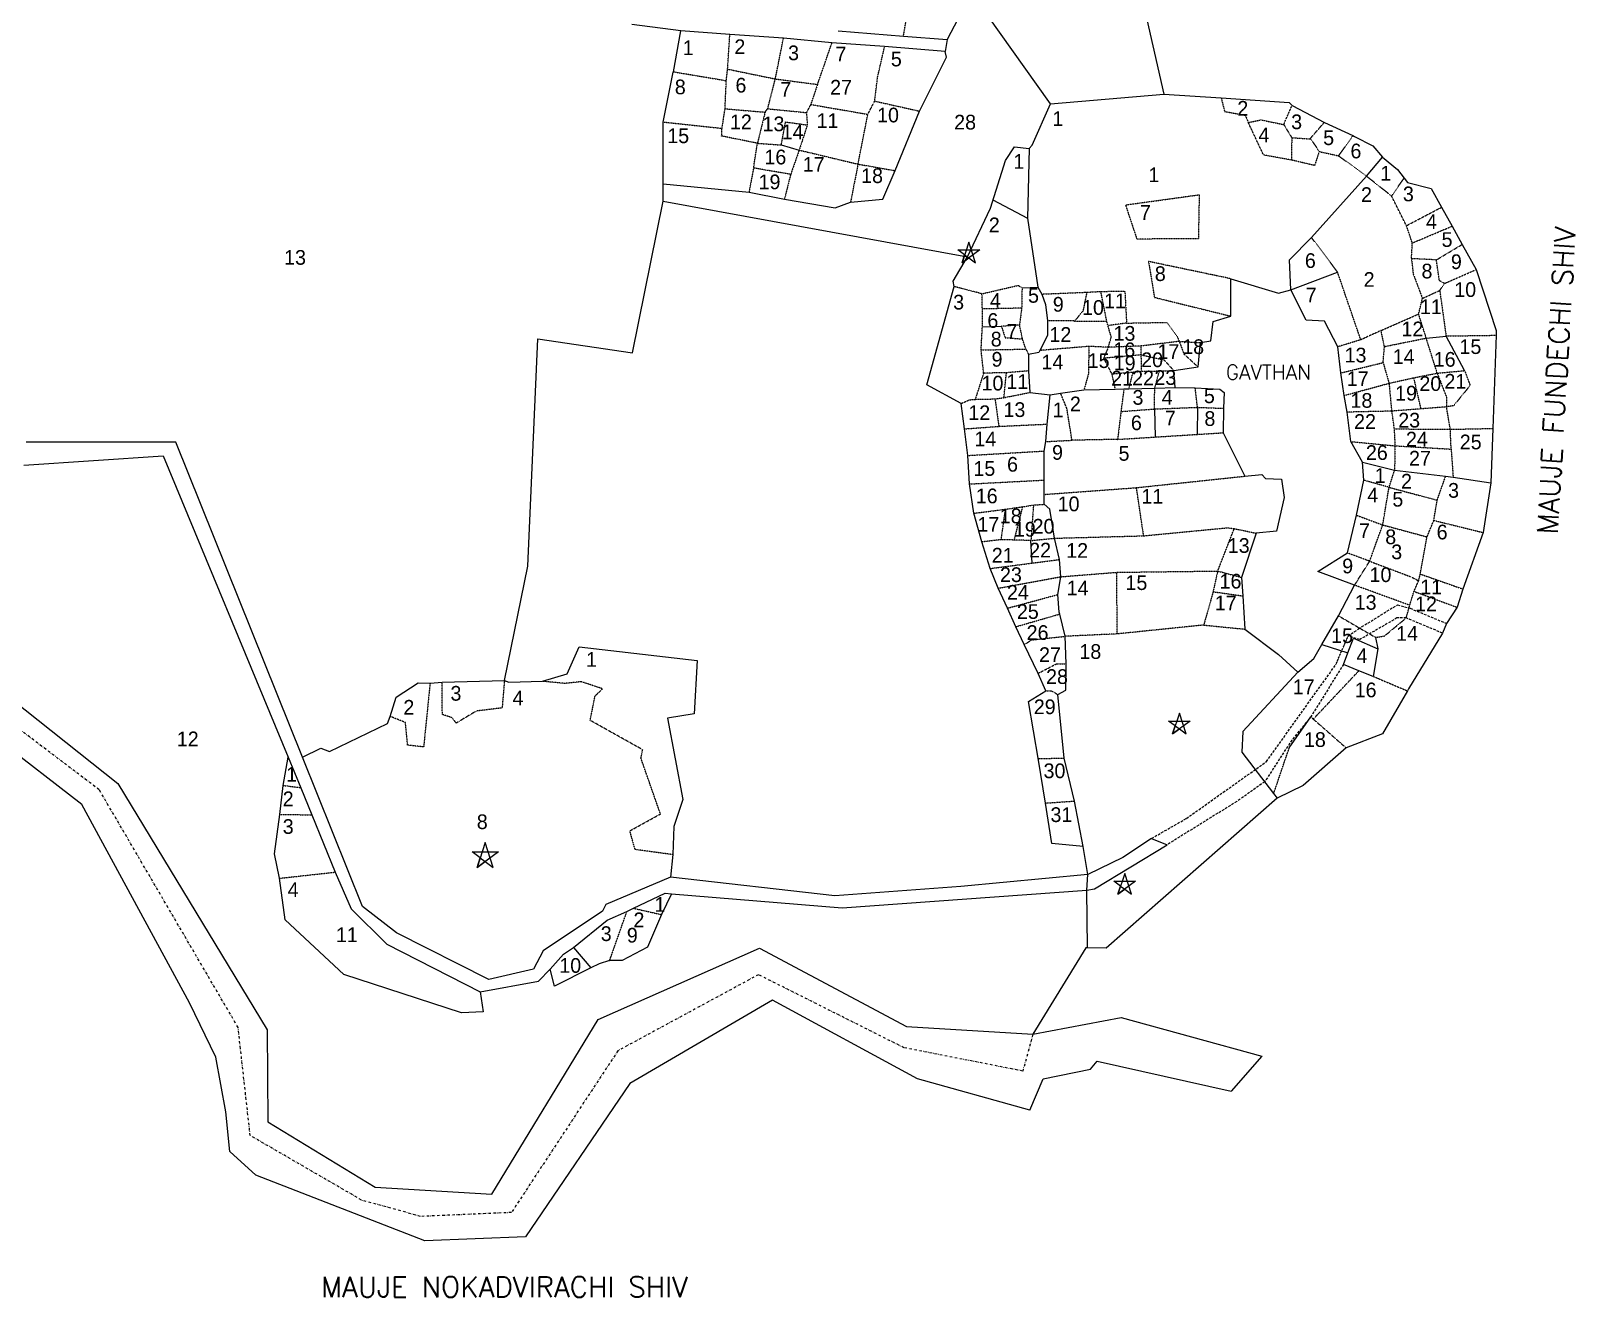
# Model space of a CAD drawing. Header units: feet. Extents: x 283434 to 284994, y 2089956 to 2091194.
# Drawn here: x 284062 to 284994, y 2089956 to 2090720 of the extents above; entities that cross this region are included whole.
import ezdxf
from ezdxf.enums import TextEntityAlignment as Align

# ---------------------------------------------------------------- set-up
doc = ezdxf.new("R2010")
doc.units = ezdxf.units.FT
doc.header["$LTSCALE"] = 0.3
doc.header["$MEASUREMENT"] = 0
doc.linetypes.add('DASHDOT', pattern=[1, 0.5, -0.25, 0, -0.25])
doc.linetypes.add('DASHED', pattern=[0.75, 0.5, -0.25])
for name, color, linetype in [('LINE_CARTTRACK', 2, 'DASHED'), ('LINE_FOOTPATH', 1, 'DASHED'), ('OFF', 1, 'Continuous'), ('POLY_PARCEL', 6, 'Continuous'), ('POLY_ROAD', 30, 'Continuous'), ('POLY_SUBPARCEL', 6, 'DASHED'), ('POLY_WATER', 4, 'Continuous'), ('TEXT_MAPIN', 7, 'Continuous'), ('TEXT_MAPOUT', 7, 'Continuous'), ('TEXT_PARCEL', 7, 'Continuous'), ('V_BOUND_LINE', 7, 'Continuous'), ('V_BOUND_STREAM_LINE', 7, 'DASHDOT')]:
    doc.layers.add(name, color=color, linetype=linetype)
doc.styles.get("Standard").update_dxf_attribs({"font": 'simplex.shx'})
doc.styles.add('TEXT_MAP', font='')
doc.styles.get('TEXT_MAP').set_extended_font_data('Kruti Dev 050')

msp = doc.modelspace()

# ---------------------------------------------------------------- linework, layer by layer
for points in [[(284628.18, 2090592.67), (284624.11, 2090580.16), (284628.18, 2090583.11), (284632.24, 2090580.16)], [(284621.61, 2090587.89), (284634.76, 2090587.89), (284624.11, 2090580.16), (284625.66, 2090584.94)], [(284748.71, 2090303.63), (284761.86, 2090303.63), (284751.21, 2090295.89), (284752.76, 2090300.68)], [(284755.28, 2090308.41), (284751.21, 2090295.9), (284755.28, 2090298.85), (284759.35, 2090295.9)], [(284336.33, 2090230.43), (284331.42, 2090215.33), (284336.33, 2090218.89), (284341.23, 2090215.33)], [(284328.39, 2090224.65), (284344.27, 2090224.66), (284331.41, 2090215.32), (284333.29, 2090221.1)], [(284722.26, 2090211.71), (284718.19, 2090199.2), (284722.26, 2090202.15), (284726.32, 2090199.2)], [(284715.68, 2090206.93), (284728.83, 2090206.93), (284718.18, 2090199.19), (284719.73, 2090203.98)]]:
    msp.add_lwpolyline(points, close=True)
for points in [[(284625.66, 2090584.94), (284628.18, 2090583.11)], [(284752.76, 2090300.68), (284755.28, 2090298.85)], [(284333.29, 2090221.1), (284336.33, 2090218.89)], [(284719.73, 2090203.98), (284722.26, 2090202.15)]]:
    msp.add_lwpolyline(points)
at = {"layer": 'LINE_CARTTRACK', "ltscale": 10}
for p, q in [((284863.33, 2090359.23), (284886.87, 2090373.77)), ((284886.6, 2090365.84), (284864.16, 2090352.76)), ((284892.16, 2090365.84), (284886.6, 2090365.84)), ((284886.87, 2090373.77), (284894.54, 2090371.65)), ((284914.11, 2090356.65), (284892.16, 2090365.84)), ((284894.54, 2090371.65), (284916.42, 2090362.54)), ((284857.14, 2090354.94), (284863.33, 2090359.23)), ((284864.16, 2090352.76), (284857.14, 2090354.94)), ((284807.8, 2090279.15), (284849.66, 2090337.63)), ((284854.31, 2090337.74), (284834.58, 2090306.13)), ((284849.66, 2090337.63), (284849.66, 2090337.63)), ((284834.58, 2090306.13), (284823.09, 2090292.07)), ((284823.09, 2090292.07), (284806.75, 2090266.97)), ((284759.58, 2090244.91), (284807.8, 2090279.15)), ((284806.75, 2090266.97), (284789.9, 2090255.05)), ((284789.9, 2090255.05), (284747.82, 2090228.98)), ((284738.5, 2090232.79), (284759.58, 2090244.91))]:
    msp.add_line(p, q, dxfattribs=at)
at = {"layer": 'LINE_FOOTPATH'}
msp.add_line((284849.66, 2090337.63), (284857.14, 2090354.94), dxfattribs=at)
at = {"layer": 'OFF'}
for p, q in [((284515.02, 2090651.23), (284525.83, 2090648.14)), ((284642.75, 2090618.08), (284663.52, 2090607.06)), ((284822.56, 2090563.86), (284850.74, 2090574.5)), ((284660.33, 2090565), (284669.8, 2090565.45)), ((284842.89, 2090544.88), (284831.72, 2090545.55)), ((284636.37, 2090541.56), (284647.84, 2090541.81)), ((284904.25, 2090534.68), (284916.23, 2090535.96)), ((284927.45, 2090515.07), (284916.23, 2090535.96)), ((284740.17, 2090491.92), (284740.74, 2090475.01)), ((284766.17, 2090492.93), (284765.95, 2090476.59)), ((284666.52, 2090398.96), (284665.68, 2090412.55)), ((284841.26, 2090349.71), (284857.02, 2090344.85)), ((284873.64, 2090354.12), (284875.09, 2090347.12)), ((284821.61, 2090287.52), (284834.58, 2090306.13)), ((284738.5, 2090232.79), (284747.82, 2090228.98)), ((284804.94, 2090101.48), (284786.49, 2090080.29))]:
    msp.add_line(p, q, dxfattribs=at)
at = {"layer": 'POLY_PARCEL'}
for p, q in [((284677.45, 2090676.11), (284622.14, 2090754.02)), ((284449.92, 2090695.39), (284454.42, 2090720.05)), ((284621.52, 2090727.11), (284615.22, 2090714.94)), ((284598.35, 2090671.68), (284614.67, 2090704.3)), ((284614.67, 2090704.3), (284613.87, 2090707.56)), ((284443.81, 2090665.09), (284449.86, 2090695.09)), ((284449.86, 2090695.09), (284449.92, 2090695.39)), ((284666.49, 2090651.1), (284677.45, 2090676.11)), ((284677.45, 2090676.11), (284745.86, 2090681.88)), ((284443.81, 2090627.71), (284443.81, 2090665.09)), ((284583.68, 2090635.76), (284598.35, 2090671.68)), ((284650.26, 2090641.93), (284655.84, 2090650.06)), ((284655.84, 2090650.06), (284664.68, 2090649.13)), ((284664.68, 2090649.13), (284663.52, 2090607.06)), ((284664.68, 2090649.13), (284666.49, 2090651.1)), ((284576.4, 2090618.47), (284583.68, 2090635.76)), ((284641.19, 2090613.1), (284650.26, 2090641.93)), ((284868.14, 2090632.41), (284877.86, 2090643.88)), ((284443.81, 2090627.71), (284495.56, 2090622.74)), ((284443.81, 2090617.42), (284443.81, 2090627.71)), ((284835.07, 2090595.34), (284868.14, 2090632.41)), ((284425.15, 2090525.88), (284443.81, 2090617.42)), ((284443.81, 2090617.42), (284627.45, 2090583.78)), ((284495.56, 2090622.74), (284516.9, 2090618.47)), ((284516.9, 2090618.47), (284547.53, 2090613.2)), ((284556.82, 2090616.72), (284576.4, 2090618.47)), ((284547.53, 2090613.2), (284556.82, 2090616.72)), ((284627.45, 2090583.78), (284641.19, 2090613.1)), ((284663.52, 2090607.06), (284669.8, 2090565.45)), ((284821.67, 2090581.95), (284835.07, 2090595.34)), ((284618.84, 2090569.07), (284627.45, 2090583.78)), ((284822.56, 2090563.86), (284821.67, 2090581.95)), ((284786.23, 2090570.55), (284815.18, 2090561.83)), ((284786.41, 2090547.92), (284786.23, 2090570.55)), ((284602.79, 2090506.54), (284619.31, 2090565.81)), ((284619.31, 2090565.81), (284618.84, 2090569.07)), ((284669.8, 2090565.45), (284672.36, 2090561.27)), ((284672.36, 2090561.27), (284674.48, 2090554.88)), ((284815.18, 2090561.83), (284822.56, 2090563.86)), ((284831.72, 2090545.55), (284822.56, 2090563.86)), ((284674.48, 2090554.88), (284675.64, 2090545.12)), ((284675.64, 2090545.12), (284675.64, 2090536.28)), ((284774.35, 2090533.08), (284775.65, 2090544.76)), ((284775.65, 2090544.76), (284786.41, 2090547.92)), ((284850.94, 2090529.47), (284842.89, 2090544.88)), ((284362.14, 2090396.98), (284368.16, 2090534.16)), ((284368.16, 2090534.16), (284425.15, 2090525.88)), ((284675.64, 2090536.28), (284671.12, 2090527.24)), ((284670.53, 2090526.06), (284664.25, 2090524.89)), ((284664.25, 2090524.89), (284664.25, 2090514.9)), ((284671.12, 2090527.24), (284670.53, 2090526.06)), ((284766.55, 2090517.31), (284768.04, 2090531.96)), ((284768.04, 2090531.96), (284774.35, 2090533.08)), ((284852.74, 2090513.69), (284850.94, 2090529.47)), ((284664.25, 2090514.9), (284664.95, 2090501.88)), ((284751.89, 2090515.08), (284766.55, 2090517.31)), ((284752.78, 2090504.82), (284751.89, 2090515.08)), ((284623.52, 2090495.25), (284602.79, 2090506.54)), ((284854.75, 2090500.07), (284852.74, 2090513.69)), ((284664.95, 2090501.88), (284677.27, 2090500.5)), ((284675.51, 2090482.79), (284677.27, 2090500.5)), ((284677.27, 2090500.5), (284683.57, 2090501.42)), ((284683.57, 2090501.42), (284697.7, 2090503.48)), ((284697.7, 2090503.48), (284716.47, 2090503.94)), ((284716.47, 2090503.94), (284721.8, 2090504.07)), ((284721.8, 2090504.07), (284724.85, 2090504.15)), ((284724.85, 2090504.15), (284740.42, 2090504.52)), ((284740.42, 2090504.52), (284752.78, 2090504.82)), ((284752.78, 2090504.82), (284764.84, 2090504.6)), ((284764.84, 2090504.6), (284779.59, 2090503.93)), ((284779.59, 2090503.93), (284782.27, 2090501.92)), ((284782.27, 2090501.92), (284781.82, 2090492.32)), ((284856.54, 2090490.02), (284854.75, 2090500.07)), ((284625.61, 2090479.91), (284623.52, 2090495.25)), ((284781.82, 2090492.32), (284781.6, 2090477.58)), ((284858.8, 2090472.22), (284856.54, 2090490.02)), ((284627.7, 2090463.87), (284625.61, 2090479.91)), ((284674.7, 2090472.24), (284675.51, 2090482.79)), ((284781.6, 2090477.58), (284794.82, 2090451.38)), ((284673.75, 2090466.56), (284674.7, 2090472.24)), ((284865.7, 2090459.88), (284858.8, 2090472.22)), ((284628.63, 2090446.67), (284627.7, 2090463.87)), ((284673.75, 2090449.02), (284673.75, 2090466.56)), ((284865.7, 2090459.88), (284885.14, 2090454.94)), ((284866.59, 2090448.93), (284865.7, 2090459.88)), ((284794.82, 2090451.38), (284805.1, 2090452.49)), ((284805.1, 2090452.49), (284807.34, 2090450.04)), ((284807.34, 2090450.04), (284816.94, 2090449.59)), ((284816.94, 2090449.59), (284818.51, 2090438.43)), ((284885.14, 2090454.94), (284915.97, 2090451.37)), ((284915.97, 2090451.37), (284920.5, 2090450.71)), ((284920.5, 2090450.71), (284943.33, 2090447.41)), ((284631.19, 2090429), (284628.63, 2090446.67)), ((284673.75, 2090440.36), (284673.75, 2090449.02)), ((284673.75, 2090434.42), (284673.75, 2090440.36)), ((284862.11, 2090427.81), (284866.59, 2090448.93)), ((284677.13, 2090431.57), (284673.75, 2090434.42)), ((284679.98, 2090413.94), (284677.13, 2090431.57)), ((284818.51, 2090438.43), (284813.81, 2090418.11)), ((284636.12, 2090411.68), (284631.19, 2090429)), ((284856.75, 2090405.04), (284862.11, 2090427.81)), ((284682.95, 2090401.09), (284679.98, 2090413.94)), ((284801.53, 2090416.99), (284792.8, 2090390.31)), ((284813.81, 2090418.11), (284801.53, 2090416.99)), ((284641, 2090395.64), (284636.12, 2090411.68)), ((284838.88, 2090393.87), (284856.75, 2090405.04)), ((284347.93, 2090328.03), (284362.14, 2090396.98)), ((284645.89, 2090383.78), (284641, 2090395.64)), ((284683.63, 2090390.68), (284682.95, 2090401.09)), ((284861, 2090385.61), (284838.88, 2090393.87)), ((284682.01, 2090379.99), (284683.63, 2090390.68)), ((284792.8, 2090390.31), (284793.52, 2090379.12)), ((284851.39, 2090367.08), (284861, 2090385.61)), ((284651.47, 2090371.69), (284645.89, 2090383.78)), ((284682.82, 2090369.36), (284682.01, 2090379.99)), ((284793.52, 2090379.12), (284794.81, 2090359.05)), ((284656.58, 2090360.54), (284651.47, 2090371.69)), ((284683.1, 2090368.17), (284682.82, 2090369.36)), ((284686.34, 2090354.75), (284683.1, 2090368.17)), ((284841.26, 2090349.71), (284851.39, 2090367.08)), ((284661.7, 2090349.84), (284656.58, 2090360.54)), ((284794.81, 2090359.05), (284815.14, 2090343.87)), ((284385.73, 2090332.01), (284393.02, 2090348.35)), ((284393.02, 2090348.35), (284464.34, 2090340.21)), ((284670.07, 2090332.41), (284661.7, 2090349.84)), ((284686.88, 2090338.11), (284686.34, 2090354.75)), ((284836.42, 2090341.4), (284841.26, 2090349.71)), ((284857.02, 2090344.85), (284860.35, 2090353.59)), ((284860.35, 2090353.59), (284875.09, 2090347.12)), ((284875.09, 2090347.12), (284872.19, 2090330.59)), ((284464.34, 2090340.21), (284462.35, 2090307.97)), ((284686.74, 2090322.29), (284686.88, 2090338.11)), ((284815.14, 2090343.87), (284826.76, 2090333.15)), ((284826.76, 2090333.15), (284836.42, 2090341.4)), ((284854.31, 2090337.74), (284857.02, 2090344.85)), ((284863.66, 2090334), (284854.31, 2090337.74)), ((284370.92, 2090327.59), (284385.73, 2090332.01)), ((284674.76, 2090321.77), (284670.07, 2090332.41)), ((284826.76, 2090333.15), (284793.47, 2090297.3)), ((284872.19, 2090330.59), (284863.66, 2090334)), ((284282.52, 2090318.09), (284295.78, 2090326.71)), ((284295.78, 2090326.71), (284303.07, 2090326.49)), ((284303.07, 2090326.49), (284310.36, 2090327.15)), ((284310.36, 2090327.15), (284347.93, 2090328.03)), ((284347.93, 2090328.03), (284350.59, 2090327.15)), ((284350.59, 2090327.15), (284370.92, 2090327.59)), ((284664.29, 2090315.5), (284674.76, 2090321.77)), ((284682.01, 2090319.59), (284686.74, 2090322.29)), ((284685.66, 2090281.24), (284682.01, 2090319.59)), ((284278.98, 2090306.39), (284282.52, 2090318.09)), ((284670.34, 2090279.93), (284664.29, 2090315.5)), ((284242.44, 2090285.32), (284277.43, 2090302.19)), ((284277.43, 2090302.19), (284278.98, 2090306.39)), ((284462.35, 2090307.97), (284446.44, 2090305.31)), ((284446.44, 2090305.31), (284455.51, 2090256.37)), ((284793.47, 2090297.3), (284793.03, 2090284.8)), ((284214.37, 2090264.78), (284217.35, 2090281.79)), ((284226.08, 2090281.9), (284237.14, 2090287.31)), ((284237.14, 2090287.31), (284242.44, 2090285.32)), ((284793.03, 2090284.8), (284812.17, 2090259.92)), ((284674.52, 2090254.13), (284670.34, 2090279.93)), ((284691.89, 2090255.33), (284685.66, 2090281.24)), ((284212.39, 2090247.33), (284214.37, 2090264.78)), ((284455.51, 2090256.37), (284450.21, 2090240.03)), ((284678.25, 2090229.72), (284674.52, 2090254.13)), ((284697.3, 2090227.87), (284691.89, 2090255.33)), ((284812.17, 2090259.92), (284814.34, 2090257.11)), ((284209.07, 2090223.47), (284212.39, 2090247.33)), ((284450.21, 2090240.03), (284449.55, 2090223.02)), ((284697.3, 2090227.87), (284678.25, 2090229.72)), ((284699.97, 2090211), (284697.3, 2090227.87)), ((284212.26, 2090208.75), (284209.07, 2090223.47)), ((284449.55, 2090223.02), (284448.16, 2090209.5)), ((284215.57, 2090183.57), (284212.26, 2090208.75)), ((284699.46, 2090201.48), (284699.97, 2090211)), ((284448.7, 2090199.27), (284442.72, 2090186.84)), ((284699.86, 2090166.84), (284699.46, 2090201.48)), ((284250.93, 2090150.66), (284215.57, 2090183.57)), ((284442.72, 2090186.84), (284434.36, 2090167.21)), ((284389.63, 2090166.9), (284400.1, 2090154.64)), ((284434.36, 2090167.21), (284418.99, 2090159.05)), ((284378.15, 2090143.69), (284375.44, 2090153.99)), ((284400.1, 2090154.64), (284378.15, 2090143.69)), ((284405.19, 2090157.1), (284400.1, 2090154.64)), ((284411.41, 2090159.05), (284405.19, 2090157.1)), ((284418.99, 2090159.05), (284411.41, 2090159.05)), ((284322.1, 2090127.47), (284250.93, 2090150.66)), ((284333.2, 2090140.29), (284335.14, 2090128.13)), ((284335.14, 2090128.13), (284322.1, 2090127.47))]:
    msp.add_line(p, q, dxfattribs=at)
at = {"layer": 'POLY_ROAD'}
for p, q in [((284454.42, 2090720.05), (284424.81, 2090723.86)), ((284483.96, 2090717.81), (284454.42, 2090720.05)), ((284549.35, 2090720.09), (284588.73, 2090716.96)), ((284516.31, 2090715.61), (284483.96, 2090717.81)), ((284545.62, 2090712.92), (284516.31, 2090715.61)), ((284577.4, 2090710.69), (284545.62, 2090712.92)), ((284613.87, 2090707.56), (284577.4, 2090710.69)), ((284588.73, 2090716.96), (284615.22, 2090714.94)), ((284615.22, 2090714.94), (284613.87, 2090707.56)), ((284149.55, 2090471.86), (284059.28, 2090471.88)), ((284226.08, 2090281.9), (284149.55, 2090471.86)), ((284057.79, 2090458.12), (284142.06, 2090463.62)), ((284142.06, 2090463.62), (284217.35, 2090281.79)), ((284217.35, 2090281.79), (284224.96, 2090263.42)), ((284262.34, 2090191.68), (284226.08, 2090281.9)), ((284224.96, 2090263.42), (284231.77, 2090247.01)), ((284231.77, 2090247.01), (284245.76, 2090212.44)), ((284704.02, 2090202.35), (284747.82, 2090228.98)), ((284738.5, 2090232.79), (284721.14, 2090221.37)), ((284721.14, 2090221.37), (284699.97, 2090211)), ((284245.76, 2090212.44), (284255.5, 2090190.23)), ((284448.16, 2090209.5), (284409.2, 2090192.99)), ((284547.38, 2090198.07), (284448.16, 2090209.5)), ((284699.97, 2090211), (284623.39, 2090203.78)), ((284425.87, 2090190.63), (284444.89, 2090199.7)), ((284444.89, 2090199.7), (284448.7, 2090199.27)), ((284448.7, 2090199.27), (284551.74, 2090190.88)), ((284623.39, 2090203.78), (284547.38, 2090198.07)), ((284551.74, 2090190.88), (284699.46, 2090201.48)), ((284699.46, 2090201.48), (284704.02, 2090202.35)), ((284255.5, 2090190.23), (284276.88, 2090169.07)), ((284282.88, 2090175.81), (284262.34, 2090191.68)), ((284407.09, 2090188.97), (284371.23, 2090165.02)), ((284409.2, 2090192.99), (284407.09, 2090188.97)), ((284409.95, 2090183.4), (284421.81, 2090188.69)), ((284421.81, 2090188.69), (284425.87, 2090190.63)), ((284389.63, 2090166.9), (284409.95, 2090183.4)), ((284338.56, 2090147.67), (284282.88, 2090175.81)), ((284276.88, 2090169.07), (284333.2, 2090140.29)), ((284371.23, 2090165.02), (284365.52, 2090153.81)), ((284375.44, 2090153.99), (284383.49, 2090162.88)), ((284383.49, 2090162.88), (284389.63, 2090166.9)), ((284365.52, 2090153.81), (284338.56, 2090147.67)), ((284368.46, 2090146.58), (284375.44, 2090153.99)), ((284333.2, 2090140.29), (284368.46, 2090146.58))]:
    msp.add_line(p, q, dxfattribs=at)
at = {"layer": 'POLY_SUBPARCEL'}
for p, q in [((284588.73, 2090716.96), (284594.06, 2090747.52)), ((284482.6, 2090697), (284483.96, 2090717.81)), ((284511.42, 2090691.08), (284516.31, 2090715.61)), ((284536.89, 2090687.74), (284545.62, 2090712.92)), ((284573.17, 2090692.37), (284577.4, 2090710.69)), ((284449.92, 2090695.39), (284481.83, 2090690.05)), ((284481.83, 2090690.05), (284482.6, 2090697)), ((284482.6, 2090697), (284511.42, 2090691.08)), ((284571.37, 2090677.71), (284573.17, 2090692.37)), ((284481.06, 2090673.08), (284481.83, 2090690.05)), ((284506.79, 2090673.08), (284511.42, 2090691.08)), ((284511.42, 2090691.08), (284536.89, 2090687.74)), ((284536.89, 2090687.74), (284532.77, 2090675.66)), ((284479.26, 2090661.26), (284481.06, 2090673.08)), ((284481.06, 2090673.08), (284505.24, 2090671.03)), ((284505.24, 2090671.03), (284506.79, 2090673.08)), ((284506.79, 2090673.08), (284530.2, 2090670.77)), ((284532.77, 2090675.66), (284530.2, 2090670.77)), ((284532.77, 2090675.66), (284567.25, 2090669.74)), ((284567.25, 2090669.74), (284571.37, 2090677.71)), ((284571.37, 2090677.71), (284598.35, 2090671.68)), ((284780.5, 2090679.72), (284782.58, 2090671.45)), ((284818.26, 2090663.55), (284823.29, 2090675.12)), ((284443.81, 2090665.09), (284479.26, 2090661.26)), ((284505.24, 2090671.03), (284500.61, 2090652.26)), ((284515.02, 2090651.23), (284517.59, 2090665.11)), ((284517.59, 2090665.11), (284530.72, 2090663.31)), ((284530.2, 2090670.77), (284530.72, 2090663.31)), ((284561.33, 2090639.66), (284567.25, 2090669.74)), ((284782.58, 2090671.45), (284795.07, 2090669.16)), ((284795.07, 2090669.16), (284796.85, 2090664.82)), ((284796.85, 2090664.82), (284804.5, 2090666.35)), ((284806.03, 2090645.21), (284796.85, 2090664.82)), ((284804.5, 2090666.35), (284818.26, 2090663.55)), ((284834.36, 2090655.23), (284842.76, 2090664.87)), ((284479, 2090656.63), (284479.26, 2090661.26)), ((284500.61, 2090652.26), (284479, 2090656.63)), ((284530.72, 2090663.31), (284525.83, 2090648.14)), ((284818.26, 2090663.55), (284823.11, 2090655.65)), ((284823.11, 2090655.65), (284822.85, 2090642.15)), ((284823.11, 2090655.65), (284834.07, 2090654.89)), ((284834.07, 2090654.89), (284834.36, 2090655.23)), ((284834.36, 2090655.23), (284839.67, 2090647.25)), ((284851.4, 2090644.7), (284860.02, 2090656.86)), ((284498.3, 2090637.34), (284500.61, 2090652.26)), ((284500.61, 2090652.26), (284515.02, 2090651.23)), ((284525.83, 2090648.14), (284520.68, 2090633.49)), ((284525.83, 2090648.14), (284561.33, 2090639.66)), ((284822.85, 2090642.15), (284806.03, 2090645.21)), ((284839.67, 2090647.25), (284836.87, 2090638.84)), ((284839.67, 2090647.25), (284851.4, 2090644.7)), ((284498.3, 2090637.34), (284495.56, 2090622.74)), ((284520.68, 2090633.49), (284498.3, 2090637.34)), ((284561.33, 2090639.66), (284556.82, 2090616.72)), ((284561.33, 2090639.66), (284583.68, 2090635.76)), ((284836.87, 2090638.84), (284822.85, 2090642.15)), ((284851.4, 2090644.7), (284868.14, 2090632.41)), ((284520.68, 2090633.49), (284516.9, 2090618.47)), ((284883.34, 2090620.42), (284868.14, 2090632.41)), ((284883.34, 2090620.42), (284890.9, 2090631.2)), ((284722.89, 2090615.07), (284767.24, 2090621.18)), ((284767.24, 2090621.18), (284766.73, 2090594.69)), ((284892.29, 2090602.52), (284883.34, 2090620.42)), ((284729.77, 2090594.43), (284722.89, 2090615.07)), ((284892.29, 2090602.52), (284913.53, 2090613.66)), ((284895.86, 2090592.07), (284892.29, 2090602.52)), ((284895.86, 2090592.07), (284919.83, 2090602.24)), ((284766.73, 2090594.69), (284729.77, 2090594.43)), ((284850.74, 2090574.5), (284835.07, 2090595.34)), ((284895.35, 2090582.65), (284895.86, 2090592.07)), ((284910.39, 2090581.88), (284925.91, 2090591.2)), ((284786.23, 2090570.55), (284736.65, 2090580.93)), ((284736.65, 2090580.93), (284740.22, 2090559.28)), ((284895.35, 2090582.65), (284896.37, 2090573.48)), ((284910.39, 2090581.88), (284895.35, 2090582.65)), ((284912.17, 2090569.4), (284910.39, 2090581.88)), ((284864.74, 2090533.67), (284850.74, 2090574.5)), ((284896.37, 2090573.48), (284901.96, 2090558.63)), ((284915.23, 2090567.62), (284934.36, 2090576.1)), ((284636.12, 2090561.43), (284619.31, 2090565.81)), ((284636.12, 2090561.43), (284658.04, 2090566.52)), ((284636.37, 2090552.26), (284636.12, 2090561.43)), ((284658.04, 2090566.52), (284660.33, 2090565)), ((284660.33, 2090565), (284660.08, 2090552.77)), ((284672.36, 2090561.27), (284698.16, 2090562.33)), ((284699.41, 2090562.4), (284697.14, 2090551.13)), ((284698.16, 2090562.33), (284699.41, 2090562.4)), ((284699.41, 2090562.4), (284707.85, 2090562.84)), ((284707.85, 2090562.84), (284722.38, 2090563.1)), ((284711.42, 2090545.01), (284707.85, 2090562.84)), ((284722.38, 2090563.1), (284723.4, 2090543.74)), ((284901.96, 2090558.63), (284912.41, 2090563.47)), ((284915.23, 2090567.62), (284912.17, 2090569.4)), ((284912.41, 2090563.47), (284915.23, 2090567.62)), ((284912.41, 2090563.47), (284916.23, 2090535.96)), ((284660.08, 2090552.77), (284636.37, 2090552.26)), ((284636.37, 2090541.56), (284636.37, 2090552.26)), ((284660.08, 2090552.77), (284658.8, 2090542.58)), ((284740.22, 2090559.28), (284786.41, 2090547.92)), ((284899.66, 2090549.21), (284901.96, 2090558.63)), ((284658.8, 2090542.58), (284647.84, 2090541.81)), ((284660.59, 2090534.17), (284658.8, 2090542.58)), ((284692.05, 2090545.01), (284675.64, 2090545.12)), ((284697.14, 2090551.13), (284692.05, 2090545.01)), ((284692.05, 2090545.01), (284711.42, 2090545.01)), ((284712.18, 2090542.21), (284711.42, 2090545.01)), ((284723.4, 2090543.74), (284712.18, 2090542.21)), ((284723.4, 2090543.74), (284747.81, 2090544.19)), ((284747.81, 2090544.19), (284753.93, 2090535.79)), ((284876.98, 2090539.27), (284899.66, 2090549.21)), ((284904.25, 2090534.68), (284899.66, 2090549.21)), ((284635.61, 2090527.55), (284636.37, 2090541.56)), ((284647.84, 2090541.81), (284650.14, 2090534.94)), ((284650.14, 2090534.94), (284660.59, 2090534.17)), ((284662.63, 2090528.06), (284660.59, 2090534.17)), ((284714.16, 2090535.28), (284712.18, 2090542.21)), ((284712.38, 2090529.16), (284714.16, 2090535.28)), ((284753.93, 2090535.79), (284755.2, 2090532.73)), ((284864.74, 2090533.67), (284850.94, 2090529.47)), ((284876.98, 2090539.27), (284864.74, 2090533.67)), ((284879.02, 2090529.59), (284876.98, 2090539.27)), ((284879.02, 2090529.59), (284904.25, 2090534.68)), ((284910.88, 2090513.54), (284904.25, 2090534.68)), ((284916.23, 2090535.96), (284946.41, 2090536.42)), ((284635.61, 2090527.55), (284662.63, 2090528.06)), ((284637.14, 2090513.54), (284635.61, 2090527.55)), ((284662.63, 2090528.06), (284664.25, 2090524.89)), ((284700.65, 2090529.67), (284671.12, 2090527.24)), ((284700.65, 2090529.67), (284700.4, 2090513.12)), ((284712.38, 2090529.16), (284700.65, 2090529.67)), ((284712.38, 2090529.16), (284709.57, 2090522.54)), ((284732.26, 2090524.58), (284709.57, 2090522.54)), ((284732.26, 2090529.93), (284712.38, 2090529.16)), ((284755.2, 2090532.73), (284732.26, 2090529.93)), ((284732.26, 2090524.58), (284732.26, 2090529.93)), ((284732.26, 2090524.58), (284746.03, 2090521.52)), ((284732.52, 2090514.64), (284732.26, 2090524.58)), ((284755.2, 2090532.73), (284768.04, 2090531.96)), ((284755.2, 2090532.73), (284758.01, 2090525.09)), ((284758.01, 2090525.09), (284766.55, 2090517.31)), ((284878.25, 2090519.91), (284879.02, 2090529.59)), ((284664.25, 2090514.9), (284650.9, 2090513.79)), ((284709.57, 2090522.54), (284714.42, 2090513.12)), ((284727.35, 2090514.21), (284732.52, 2090514.64)), ((284732.52, 2090514.64), (284743.22, 2090514.89)), ((284740.42, 2090504.52), (284743.22, 2090514.89)), ((284743.22, 2090514.89), (284751.89, 2090515.08)), ((284746.03, 2090521.52), (284751.89, 2090515.08)), ((284852.74, 2090513.69), (284878.25, 2090519.91)), ((284878.25, 2090519.91), (284881.82, 2090507.43)), ((284910.88, 2090513.54), (284927.45, 2090515.07)), ((284927.45, 2090515.07), (284930.76, 2090506.15)), ((284637.14, 2090513.54), (284632.04, 2090497.74)), ((284650.9, 2090513.79), (284637.14, 2090513.54)), ((284649.37, 2090498.76), (284650.9, 2090513.79)), ((284700.4, 2090513.12), (284697.7, 2090503.48)), ((284714.42, 2090513.12), (284727.35, 2090514.21)), ((284714.42, 2090513.12), (284716.47, 2090503.94)), ((284724.85, 2090504.15), (284727.35, 2090514.21)), ((284854.75, 2090500.07), (284881.82, 2090507.43)), ((284881.82, 2090507.43), (284896.6, 2090510.74)), ((284881.82, 2090507.43), (284883.35, 2090490.61)), ((284896.6, 2090510.74), (284910.88, 2090513.54)), ((284896.6, 2090510.74), (284900.97, 2090491.97)), ((284910.88, 2090513.54), (284916.49, 2090499.02)), ((284930.76, 2090506.15), (284920.82, 2090493.92)), ((284623.52, 2090495.25), (284628.73, 2090497.49)), ((284628.73, 2090497.49), (284632.04, 2090497.74)), ((284632.04, 2090497.74), (284644.02, 2090498)), ((284644.02, 2090498), (284649.37, 2090498.76)), ((284644.02, 2090498), (284646.31, 2090481.44)), ((284649.37, 2090498.76), (284664.95, 2090501.88)), ((284687.4, 2090492.17), (284683.57, 2090501.42)), ((284721.8, 2090504.07), (284720.03, 2090490.39)), ((284740.17, 2090491.92), (284740.42, 2090504.52)), ((284766.17, 2090492.93), (284764.84, 2090504.6)), ((284916.49, 2090499.02), (284916.49, 2090493.16)), ((284690.46, 2090473.06), (284687.4, 2090492.17)), ((284720.03, 2090490.39), (284717.99, 2090473.57)), ((284720.03, 2090490.39), (284740.17, 2090491.92)), ((284740.17, 2090491.92), (284766.17, 2090492.93)), ((284766.17, 2090492.93), (284781.82, 2090492.32)), ((284883.35, 2090490.61), (284856.54, 2090490.02)), ((284900.97, 2090491.97), (284883.35, 2090490.61)), ((284883.35, 2090490.61), (284884.88, 2090479.91)), ((284916.49, 2090493.16), (284900.97, 2090491.97)), ((284920.82, 2090493.92), (284916.49, 2090493.16)), ((284918.78, 2090479.66), (284916.49, 2090493.16)), ((284625.61, 2090479.91), (284646.31, 2090481.44)), ((284646.31, 2090481.44), (284675.51, 2090482.79)), ((284765.95, 2090476.59), (284781.6, 2090477.58)), ((284884.88, 2090479.91), (284918.78, 2090479.66)), ((284884.88, 2090479.91), (284885.39, 2090469.72)), ((284918.78, 2090479.66), (284944.35, 2090480.18)), ((284919.29, 2090467.69), (284918.78, 2090479.66)), ((284674.7, 2090472.24), (284690.46, 2090473.06)), ((284717.99, 2090473.57), (284690.46, 2090473.06)), ((284717.99, 2090473.57), (284740.74, 2090475.01)), ((284740.74, 2090475.01), (284765.95, 2090476.59)), ((284858.8, 2090472.22), (284885.39, 2090469.72)), ((284885.39, 2090469.72), (284885.14, 2090454.94)), ((284885.39, 2090469.72), (284919.29, 2090467.69)), ((284627.7, 2090463.87), (284673.75, 2090466.56)), ((284919.29, 2090467.69), (284920.5, 2090450.71)), ((284729.21, 2090444.43), (284794.82, 2090451.38)), ((284881.81, 2090444.65), (284885.14, 2090454.94)), ((284910.86, 2090436.92), (284915.97, 2090451.37)), ((284628.63, 2090446.67), (284673.75, 2090449.02)), ((284673.75, 2090440.36), (284729.21, 2090444.43)), ((284729.21, 2090444.43), (284733.54, 2090415.39)), ((284881.81, 2090444.65), (284866.59, 2090448.93)), ((284877.99, 2090421.97), (284881.81, 2090444.65)), ((284881.81, 2090444.65), (284910.86, 2090436.92)), ((284631.19, 2090429), (284650.13, 2090431.4)), ((284650.13, 2090431.4), (284647.58, 2090413.06)), ((284650.13, 2090431.4), (284660.58, 2090432.93)), ((284660.58, 2090432.93), (284655.47, 2090412.84)), ((284660.58, 2090432.93), (284667.21, 2090433.95)), ((284667.21, 2090433.95), (284665.68, 2090412.55)), ((284667.21, 2090433.95), (284673.75, 2090434.42)), ((284908.82, 2090424.69), (284910.86, 2090436.92)), ((284862.11, 2090427.81), (284877.99, 2090421.97)), ((284870.09, 2090400.07), (284877.99, 2090421.97)), ((284877.99, 2090421.97), (284904.74, 2090414.75)), ((284904.74, 2090414.75), (284908.82, 2090424.69)), ((284908.82, 2090424.69), (284938.71, 2090417.34)), ((284647.58, 2090413.06), (284636.12, 2090411.68)), ((284655.47, 2090412.84), (284647.58, 2090413.06)), ((284665.68, 2090412.55), (284655.47, 2090412.84)), ((284665.68, 2090412.55), (284679.98, 2090413.94)), ((284679.98, 2090413.94), (284733.54, 2090415.39)), ((284733.54, 2090415.39), (284784.01, 2090420.23)), ((284778.41, 2090394.14), (284788.35, 2090419.72)), ((284784.01, 2090420.23), (284788.35, 2090419.72)), ((284788.35, 2090419.72), (284801.53, 2090416.99)), ((284900.66, 2090392.34), (284904.74, 2090414.75)), ((284870.09, 2090400.07), (284856.75, 2090405.04)), ((284641, 2090395.64), (284666.52, 2090398.96)), ((284666.52, 2090398.96), (284682.95, 2090401.09)), ((284717.49, 2090393.38), (284778.41, 2090394.14)), ((284778.41, 2090394.14), (284775.61, 2090381.66)), ((284778.41, 2090394.14), (284792.8, 2090390.31)), ((284861, 2090385.61), (284870.09, 2090400.07)), ((284870.09, 2090400.07), (284895.07, 2090390.64)), ((284645.89, 2090383.78), (284683.63, 2090390.68)), ((284683.63, 2090390.68), (284717.49, 2090393.38)), ((284717.75, 2090356.19), (284717.49, 2090393.38)), ((284894.29, 2090373.48), (284861, 2090385.61)), ((284895.07, 2090390.64), (284899.64, 2090388.26)), ((284896.84, 2090381.89), (284899.64, 2090388.26)), ((284899.64, 2090388.26), (284900.66, 2090392.34)), ((284900.66, 2090392.34), (284926.41, 2090383.28)), ((284651.47, 2090371.69), (284682.01, 2090379.99)), ((284775.61, 2090381.66), (284770, 2090361.54)), ((284775.61, 2090381.66), (284793.52, 2090379.12)), ((284894.29, 2090373.48), (284896.84, 2090381.89)), ((284896.84, 2090381.89), (284922.83, 2090372.27)), ((284656.58, 2090360.54), (284683.1, 2090368.17)), ((284851.39, 2090367.08), (284873.64, 2090354.12)), ((284879, 2090354.89), (284892.16, 2090365.84)), ((284892.16, 2090365.84), (284894.29, 2090373.48)), ((284717.75, 2090356.19), (284686.34, 2090354.75)), ((284770, 2090361.54), (284717.75, 2090356.19)), ((284770, 2090361.54), (284794.81, 2090359.05)), ((284661.7, 2090349.84), (284666.26, 2090352.62)), ((284666.26, 2090352.62), (284686.34, 2090354.75)), ((284873.64, 2090354.12), (284879, 2090354.89)), ((284670.07, 2090332.41), (284681.04, 2090338.1)), ((284681.04, 2090338.1), (284686.88, 2090338.11)), ((284836.1, 2090304.8), (284863.66, 2090334)), ((284872.19, 2090330.59), (284892.9, 2090321.81)), ((284303.07, 2090326.49), (284299.18, 2090287.99)), ((284310.46, 2090307.58), (284310.36, 2090327.15)), ((284347.93, 2090328.03), (284346.53, 2090311.53)), ((284384.38, 2090326.29), (284370.92, 2090327.59)), ((284394.31, 2090327.36), (284384.38, 2090326.29)), ((284407.2, 2090323.07), (284394.31, 2090327.36)), ((284402.63, 2090318.77), (284407.2, 2090323.07)), ((284674.76, 2090321.77), (284678.13, 2090321.77)), ((284678.13, 2090321.77), (284682.01, 2090319.59)), ((284330.96, 2090309.65), (284318.88, 2090302.41)), ((284346.53, 2090311.53), (284330.96, 2090309.65)), ((284399.68, 2090304.02), (284402.63, 2090318.77)), ((284288.18, 2090302.75), (284278.98, 2090306.39)), ((284289.52, 2090289.07), (284288.18, 2090302.75)), ((284316.1, 2090305.7), (284310.46, 2090307.58)), ((284318.88, 2090302.41), (284316.1, 2090305.7)), ((284431.36, 2090286.31), (284399.68, 2090304.02)), ((284834.58, 2090306.13), (284836.1, 2090304.8)), ((284836.1, 2090304.8), (284855.92, 2090287.41)), ((284299.18, 2090287.99), (284289.52, 2090289.07)), ((284430.29, 2090281.21), (284431.36, 2090286.31)), ((284812.17, 2090259.92), (284821.61, 2090287.52)), ((284442.1, 2090247.53), (284430.29, 2090281.21)), ((284670.16, 2090281), (284685.66, 2090281.24)), ((284214.37, 2090264.78), (284224.96, 2090263.42)), ((284674.52, 2090254.13), (284691.89, 2090255.33)), ((284212.39, 2090247.33), (284231.77, 2090247.01)), ((284423.58, 2090237.34), (284442.1, 2090247.53)), ((284426.8, 2090226.07), (284423.58, 2090237.34)), ((284449.55, 2090223.02), (284426.8, 2090226.07)), ((284212.26, 2090208.75), (284245.76, 2090212.44)), ((284411.41, 2090159.05), (284421.81, 2090188.69)), ((284425.87, 2090190.63), (284442.72, 2090186.84))]:
    msp.add_line(p, q, dxfattribs=at)
at = {"layer": 'POLY_WATER'}
for p, q in [((284042.81, 2090322.9), (284114.61, 2090265.87)), ((284092.98, 2090253.22), (284036.74, 2090296.62)), ((284114.61, 2090265.87), (284204.69, 2090117.26)), ((284157.89, 2090133.65), (284092.98, 2090253.22)), ((284404.6, 2090123.45), (284501.83, 2090166.6)), ((284501.83, 2090166.6), (284590.61, 2090119.3)), ((284173.79, 2090100.8), (284157.89, 2090133.65)), ((284509.71, 2090135.21), (284423.59, 2090084.95)), ((284597.25, 2090087.68), (284509.71, 2090135.21)), ((284340.35, 2090018.21), (284404.6, 2090123.45)), ((284666.79, 2090114.58), (284720.13, 2090124.64)), ((284720.13, 2090124.64), (284804.94, 2090101.48)), ((284204.69, 2090117.26), (284205.11, 2090061.71)), ((284590.61, 2090119.3), (284666.79, 2090114.58)), ((284179.7, 2090067.86), (284173.79, 2090100.8)), ((284701.67, 2090093.63), (284705.6, 2090098.34)), ((284705.6, 2090098.34), (284786.49, 2090080.29)), ((284665.08, 2090068.88), (284597.25, 2090087.68)), ((284665.08, 2090068.88), (284673.01, 2090087.74)), ((284673.01, 2090087.74), (284701.67, 2090093.63)), ((284423.59, 2090084.95), (284360.56, 2089992.35)), ((284182.24, 2090043.88), (284179.7, 2090067.86)), ((284205.11, 2090061.71), (284269.91, 2090022.32)), ((284197.87, 2090029.52), (284182.24, 2090043.88)), ((284299.85, 2089990.02), (284197.87, 2090029.52)), ((284269.91, 2090022.32), (284340.35, 2090018.21)), ((284360.56, 2089992.35), (284299.85, 2089990.02))]:
    msp.add_line(p, q, dxfattribs=at)
at = {"layer": 'V_BOUND_LINE'}
for p, q in [((284652.26, 2091095.92), (284745.86, 2090681.88)), ((284745.86, 2090681.88), (284780.5, 2090679.72)), ((284780.5, 2090679.72), (284821.49, 2090676.91)), ((284821.49, 2090676.91), (284823.29, 2090675.12)), ((284823.29, 2090675.12), (284842.76, 2090664.87)), ((284842.76, 2090664.87), (284860.02, 2090656.86)), ((284860.02, 2090656.86), (284860.95, 2090656.42)), ((284860.95, 2090656.42), (284871.96, 2090650.79)), ((284871.96, 2090650.79), (284877.86, 2090643.88)), ((284877.86, 2090643.88), (284886.82, 2090636.45)), ((284886.82, 2090636.45), (284890.9, 2090631.2)), ((284890.9, 2090631.2), (284892.97, 2090628.52)), ((284892.97, 2090628.52), (284907.32, 2090624.93)), ((284907.32, 2090624.93), (284913.53, 2090613.66)), ((284913.53, 2090613.66), (284919.83, 2090602.24)), ((284919.83, 2090602.24), (284925.91, 2090591.2)), ((284925.91, 2090591.2), (284934.36, 2090576.1)), ((284934.36, 2090576.1), (284946.41, 2090539.23)), ((284946.41, 2090536.42), (284944.35, 2090480.18)), ((284946.41, 2090539.23), (284946.41, 2090536.42)), ((284944.35, 2090480.18), (284943.33, 2090447.41)), ((284943.33, 2090447.41), (284938.71, 2090417.34)), ((284938.71, 2090417.34), (284926.41, 2090383.28)), ((284926.41, 2090383.28), (284922.83, 2090372.27)), ((284922.83, 2090372.27), (284916.42, 2090362.54)), ((284914.11, 2090356.65), (284893.58, 2090323)), ((284916.42, 2090362.54), (284914.11, 2090356.65)), ((284892.9, 2090321.81), (284877.95, 2090295.85)), ((284893.58, 2090323), (284892.9, 2090321.81)), ((284877.95, 2090295.85), (284855.92, 2090287.41)), ((284855.92, 2090287.41), (284829.97, 2090264.79)), ((284829.97, 2090264.79), (284814.34, 2090257.11)), ((284814.34, 2090257.11), (284711.03, 2090166.61)), ((284698.73, 2090166.87), (284666.79, 2090114.58)), ((284699.86, 2090166.84), (284698.73, 2090166.87)), ((284711.03, 2090166.61), (284699.86, 2090166.84))]:
    msp.add_line(p, q, dxfattribs=at)
at = {"layer": 'V_BOUND_STREAM_LINE', "ltscale": 10}
for p, q in [((284103.4, 2090262.14), (284040.81, 2090309.58)), ((284187.2, 2090118.69), (284103.4, 2090262.14)), ((284501.26, 2090150.58), (284416.39, 2090104.65)), ((284589.04, 2090106.51), (284501.26, 2090150.58)), ((284194.5, 2090053.52), (284187.2, 2090118.69)), ((284666.79, 2090114.58), (284660.76, 2090092.43)), ((284416.39, 2090104.65), (284352.14, 2090007.04)), ((284660.76, 2090092.43), (284589.04, 2090106.51)), ((284261.64, 2090014.6), (284194.5, 2090053.52)), ((284297.37, 2090004.7), (284261.64, 2090014.6)), ((284352.14, 2090007.04), (284297.37, 2090004.7))]:
    msp.add_line(p, q, dxfattribs=at)

# ---------------------------------------------------------------- texts
at = {"layer": 'TEXT_MAPIN', "style": 'TEXT_MAP'}
for s, height, p in [('1', 8.87, (284458.81, 2090705.45)), ('2', 8.87, (284489.99, 2090706.07)), ('3', 8.87, (284522.42, 2090702.38)), ('7', 8.87, (284551.01, 2090701.61)), ('5', 8.87, (284584.45, 2090698.68)), ('6', 8.87, (284490.67, 2090682.86)), ('8', 8.87, (284454.06, 2090681.81)), ('7', 8.87, (284517.71, 2090680.38)), ('10', 8.874, (284579.43, 2090664.86)), ('2', 8.87, (284793.55, 2090668.92)), ('12', 8.874, (284490.63, 2090660.71)), ('13', 8.874, (284510.3, 2090659.53)), ('11', 8.874, (284542.91, 2090661.46)), ('1', 8.87, (284681.96, 2090662.73)), ('3', 8.87, (284826.04, 2090660.76)), ('15', 8.874, (284452.81, 2090652.35)), ('14', 8.874, (284521.88, 2090654.66)), ('4', 8.87, (284806.27, 2090652.79)), ('5', 8.87, (284845.37, 2090651.16)), ('16', 8.874, (284511.43, 2090639.52)), ('1', 8.87, (284658.42, 2090636.87)), ('6', 8.87, (284861.82, 2090643.17)), ('17', 8.874, (284534.57, 2090635.09)), ('18', 8.874, (284569.81, 2090628.26)), ('1', 8.87, (284879.85, 2090629.76)), ('19', 8.874, (284507.92, 2090624.52)), ('2', 8.87, (284868.2, 2090616.85)), ('3', 8.87, (284893.48, 2090617.25)), ('7', 8.87, (284734.75, 2090606.05)), ('4', 8.87, (284907.44, 2090600.59)), ('2', 8.87, (284643.58, 2090598.57)), ('5', 8.87, (284916.82, 2090589.71)), ('6', 8.87, (284834.32, 2090577.02)), ('9', 8.87, (284922.44, 2090576.34)), ('8', 8.87, (284743.75, 2090569.14)), ('8', 8.87, (284904.7, 2090570.71)), ('4', 8.87, (284644.26, 2090552.96)), ('5', 8.87, (284667.23, 2090556.04)), ('11', 8.874, (284716.4, 2090552.72)), ('7', 8.87, (284834.83, 2090556.27)), ('10', 8.874, (284927.77, 2090559.54)), ('3', 8.87, (284622.05, 2090551.96)), ('9', 8.87, (284682.19, 2090550.65)), ('10', 8.874, (284703.13, 2090548.73)), ('11', 8.874, (284907.04, 2090549.17)), ('6', 8.87, (284642.7, 2090540.87)), ('7', 8.87, (284654.27, 2090534.4)), ('12', 8.874, (284895.92, 2090535.77)), ('8', 8.87, (284644.71, 2090529.63)), ('12', 8.874, (284683.45, 2090532.44)), ('13', 8.874, (284722.13, 2090533.11)), ('18', 8.874, (284763.61, 2090525.07)), ('15', 8.874, (284930.92, 2090525.12)), ('9', 8.87, (284645.22, 2090517.45)), ('14', 8.874, (284678.65, 2090515.79)), ('15', 8.874, (284706.53, 2090516.66)), ('16', 8.874, (284722.01, 2090523.18)), ('19', 8.874, (284722.24, 2090515.19)), ('20', 8.874, (284738.83, 2090517.18)), ('17', 8.874, (284748.68, 2090522.12)), ('13', 8.874, (284861.57, 2090520)), ('14', 8.874, (284890.65, 2090519.13)), ('16', 8.874, (284915.39, 2090517.44)), ('21', 8.874, (284720.7, 2090506.03)), ('22', 8.874, (284733.37, 2090506.17)), ('23', 8.874, (284746.79, 2090506.46)), ('17', 8.874, (284862.92, 2090505.75)), ('10', 8.874, (284642.47, 2090503.09)), ('11', 8.874, (284657.47, 2090504.05)), ('19', 8.874, (284892.07, 2090497.03)), ('20', 8.874, (284906.73, 2090502.82)), ('21', 8.874, (284921.83, 2090504.18)), ('13', 8.874, (284655.73, 2090487.1)), ('2', 8.87, (284692.51, 2090490.51)), ('3', 8.87, (284730.28, 2090494.48)), ('4', 8.87, (284747.91, 2090494.49)), ('5', 8.87, (284773.38, 2090495.43)), ('18', 8.874, (284865.15, 2090492.65)), ('12', 8.874, (284634.48, 2090485.22)), ('1', 8.87, (284682.08, 2090486.92)), ('6', 8.87, (284729.32, 2090479.16)), ('7', 8.87, (284749.8, 2090482.02)), ('8', 8.87, (284773.7, 2090481.71)), ('22', 8.874, (284867.31, 2090479.93)), ('23', 8.874, (284893.96, 2090480.74)), ('14', 8.874, (284638.18, 2090469.42)), ('24', 8.874, (284898.61, 2090469.28)), ('9', 8.87, (284681.72, 2090461.28)), ('26', 8.874, (284874.44, 2090461.18)), ('25', 8.874, (284931.09, 2090467.59)), ('15', 8.874, (284637.56, 2090451.58)), ('27', 8.874, (284900.49, 2090457.78)), ('1', 8.87, (284876.4, 2090447.31)), ('2', 8.87, (284892.35, 2090443.89)), ('16', 8.874, (284639.02, 2090435.02)), ('11', 8.874, (284738.94, 2090434.77)), ('4', 8.87, (284872.01, 2090435.54)), ('5', 8.87, (284887.1, 2090433.04)), ('3', 8.87, (284920.75, 2090438.38)), ('18', 8.874, (284653.5, 2090422.94)), ('10', 8.874, (284688.41, 2090430.21)), ('17', 8.874, (284639.99, 2090417.84)), ('19', 8.874, (284661.98, 2090414.92)), ('20', 8.874, (284673.28, 2090416.71)), ('7', 8.87, (284866.99, 2090414.03)), ('6', 8.87, (284913.83, 2090413.24)), ('13', 8.874, (284791.08, 2090405.11)), ('8', 8.87, (284882.82, 2090410.36)), ('21', 8.874, (284648.66, 2090399.24)), ('22', 8.874, (284671.23, 2090402.33)), ('12', 8.874, (284693.58, 2090402.11)), ('23', 8.874, (284653.61, 2090387.5)), ('9', 8.87, (284856.85, 2090392.75)), ('10', 8.874, (284876.63, 2090387.49)), ('24', 8.874, (284657.8, 2090376.83)), ('14', 8.874, (284693.85, 2090379.44)), ('15', 8.874, (284729.34, 2090382.7)), ('16', 8.874, (284786.12, 2090383.59)), ('11', 8.874, (284907.24, 2090380.08)), ('17', 8.874, (284783.28, 2090370.43)), ('13', 8.874, (284867.67, 2090370.81)), ('12', 8.874, (284904.15, 2090369.88)), ('25', 8.874, (284663.81, 2090365.25)), ('26', 8.874, (284669.68, 2090352.58)), ('15', 8.874, (284853.44, 2090350.72)), ('14', 8.874, (284892.69, 2090352.04)), ('27', 8.874, (284677.18, 2090339.25)), ('18', 8.874, (284701.53, 2090341.15)), ('1', 8.87, (284400.45, 2090336.35)), ('28', 8.874, (284681.43, 2090326.01)), ('17', 8.874, (284830.26, 2090319.82)), ('3', 8.87, (284318.66, 2090315.91)), ('4', 8.87, (284356.12, 2090313.09)), ('16', 8.874, (284867.67, 2090317.97)), ('2', 8.87, (284290.23, 2090307.47)), ('29', 8.874, (284674.01, 2090307.78)), ('18', 8.874, (284837.06, 2090288)), ('1', 8.87, (284219.5, 2090267.07)), ('30', 8.874, (284679.89, 2090269.16)), ('2', 8.87, (284217.42, 2090252.24)), ('3', 8.87, (284217.42, 2090235.55)), ('31', 8.874, (284684.08, 2090242.69)), ('4', 8.87, (284220.43, 2090197.46)), ('1', 8.87, (284441.8, 2090188.5)), ('3', 8.87, (284409.34, 2090170.88)), ('2', 8.87, (284429.12, 2090179.23))]:
    msp.add_text(s, height=height, dxfattribs=at).set_placement(p, align=Align.CENTER)
at = {"layer": 'TEXT_MAPIN'}
msp.add_text('GAVTHAN', height=8.874, dxfattribs=at).set_placement((284783.29, 2090509.67))
at = {"layer": 'TEXT_MAPOUT'}
msp.add_text('MAUJE FUNDECHI SHIV', height=12.3256, rotation=86.63157, dxfattribs=at).set_placement((284983.46, 2090416.03))
msp.add_text('MAUJE NOKADVIRACHI SHIV', height=12.3256, dxfattribs=at).set_placement((284237.28, 2089956.02))
at = {"layer": 'TEXT_PARCEL', "style": 'TEXT_MAP'}
for s, height, p in [('27', 8.874, (284551.1, 2090681.63)), ('28', 8.874, (284625.94, 2090660.57)), ('1', 8.87, (284739.91, 2090628.8)), ('13', 8.874, (284221.55, 2090578.95)), ('2', 8.87, (284869.78, 2090565.63)), ('5', 8.87, (284721.88, 2090460.69)), ('6', 8.87, (284654.57, 2090454.11)), ('3', 8.87, (284886.44, 2090401.27)), ('4', 8.87, (284865.42, 2090338.55)), ('12', 8.874, (284156.82, 2090288.39)), ('8', 8.87, (284334.55, 2090238.42)), ('11', 8.874, (284252.81, 2090170.22)), ('9', 8.87, (284425.1, 2090169.96)), ('10', 8.874, (284387.64, 2090151.7))]:
    msp.add_text(s, height=height, dxfattribs=at).set_placement(p, align=Align.CENTER)

doc.saveas('drawing.dxf')
